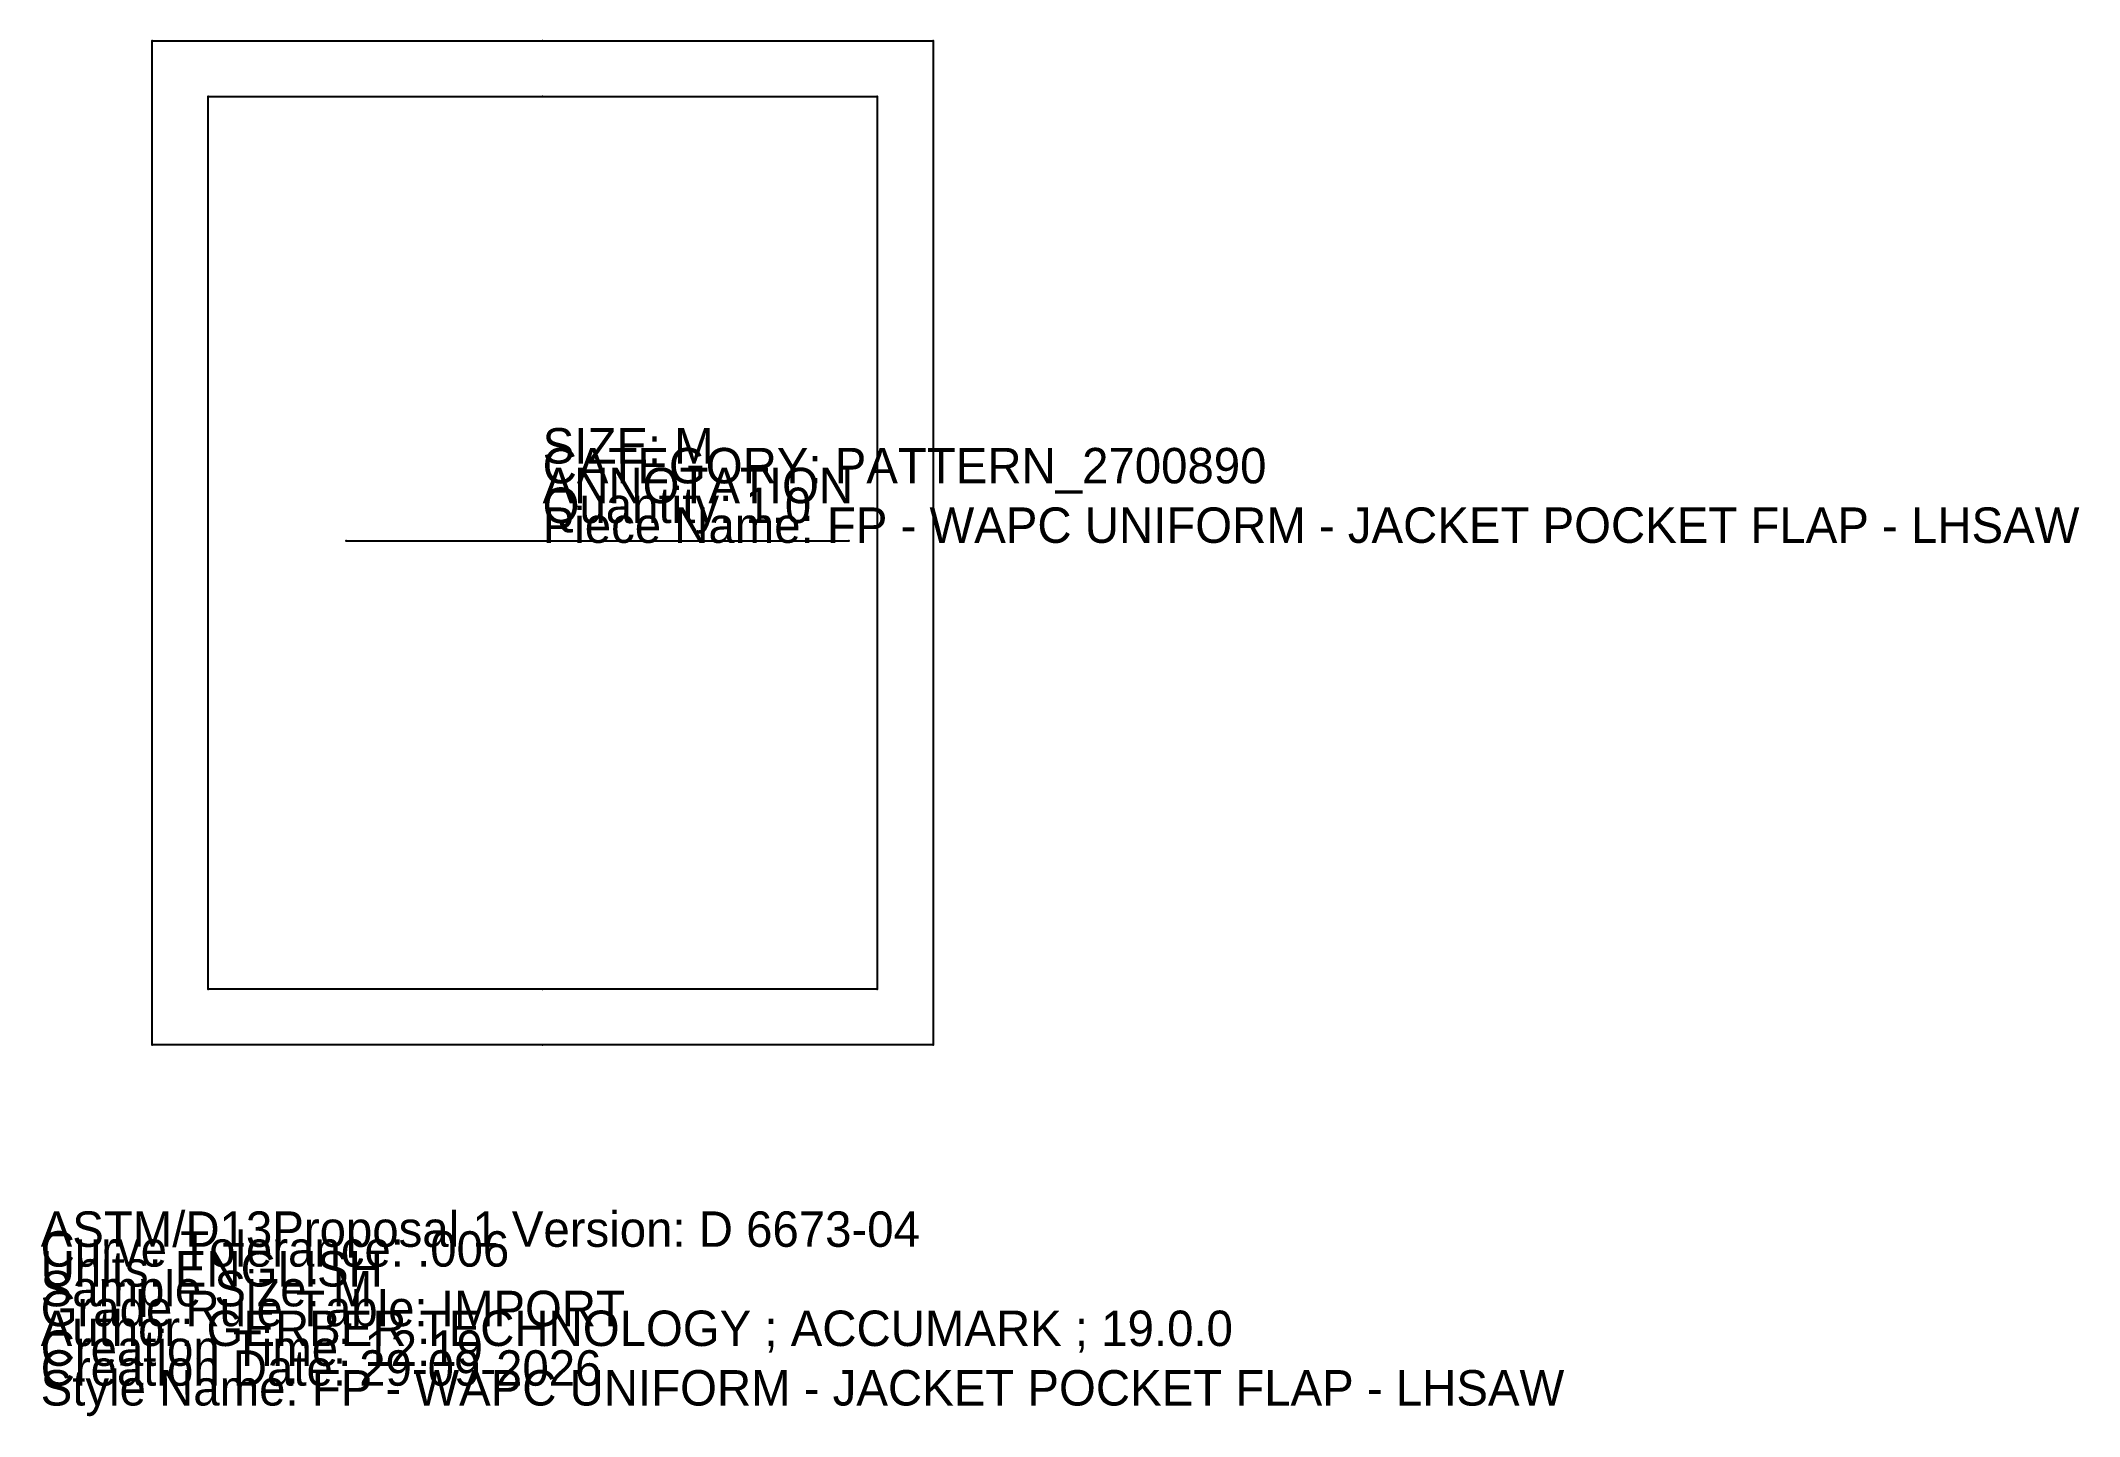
# Model space of a CAD drawing. Extents: x 0 to 14.4, y -0.1 to 9.6.
import ezdxf

# ---------------------------------------------------------------- set-up
doc = ezdxf.new("R2010")
doc.units = 0

# ---------------------------------------------------------------- blocks, each defined once
blk = doc.blocks.new('FP - WAPC UNIFORM - JACKET POCKET FLAP - LHSAW_M')
at = {"layer": '1'}
for points in [[(0.7875, 2.5447), (0.7875, 9.6313)], [(0.7875, 9.6313), (3.5434, 9.6313)], [(3.5434, 9.6313), (6.2993, 9.6313)], [(6.2993, 9.6313), (6.2993, 2.5447)], [(6.2993, 2.5447), (3.5434, 2.5447), (0.7875, 2.5447)]]:
    blk.add_lwpolyline(points, dxfattribs=at)
at = {"layer": '14'}
for points in [[(1.1812, 2.9384), (1.1812, 9.2376)], [(1.1812, 9.2376), (3.5434, 9.2376)], [(3.5434, 9.2376), (5.9056, 9.2376)], [(5.9056, 9.2376), (5.9056, 2.9384)], [(5.9056, 2.9384), (3.5434, 2.9384), (1.1812, 2.9384)]]:
    blk.add_lwpolyline(points, dxfattribs=at)
at = {"layer": '2'}
for p in [(0.7875, 9.6313), (0.7875, 9.6313), (3.5434, 9.6313), (3.5434, 9.6313), (6.2993, 9.6313), (6.2993, 9.6313), (1.1812, 9.2376), (1.1812, 9.2376), (3.5434, 9.2376), (3.5434, 9.2376), (5.9056, 9.2376), (5.9056, 9.2376), (2.1576, 6.1014), (5.705, 6.1014), (1.1812, 2.9384), (1.1812, 2.9384), (3.5434, 2.9384), (5.9056, 2.9384), (5.9056, 2.9384), (0.7875, 2.5447), (0.7875, 2.5447), (3.5434, 2.5447), (6.2993, 2.5447), (6.2993, 2.5447)]:
    blk.add_point(p, dxfattribs=at)
at = {"layer": '5'}
blk.add_line((2.1576, 6.1014), (5.705, 6.1014), dxfattribs=at)
at = {"layer": '7'}
blk.add_line((2.1576, 6.1014), (5.705, 6.1014), dxfattribs=at)
at = {"layer": '84'}
for points in [[(0.7875, 2.5447), (0.7875, 9.6313)], [(0.7875, 9.6313), (3.5434, 9.6313)], [(3.5434, 9.6313), (6.2993, 9.6313)], [(6.2993, 9.6313), (6.2993, 2.5447)], [(6.2993, 2.5447), (3.5434, 2.5447), (0.7875, 2.5447)]]:
    blk.add_lwpolyline(points, dxfattribs=at)
at = {"layer": '87'}
for points in [[(1.1812, 2.9384), (1.1812, 9.2376)], [(1.1812, 9.2376), (3.5434, 9.2376)], [(3.5434, 9.2376), (5.9056, 9.2376)], [(5.9056, 9.2376), (5.9056, 2.9384)], [(5.9056, 2.9384), (3.5434, 2.9384), (1.1812, 2.9384)]]:
    blk.add_lwpolyline(points, dxfattribs=at)
at = {"layer": '1'}
for s, p in [('SIZE: M', (3.5434, 6.648)), ('ANNOTATION', (3.5434, 6.368)), ('CATEGORY: PATTERN_2700890', (3.5434, 6.508)), ('Quantity: 1,0', (3.5434, 6.228)), ('Piece Name: FP - WAPC UNIFORM - JACKET POCKET FLAP - LHSAW', (3.5434, 6.088))]:
    blk.add_text(s, height=0.25, dxfattribs=at).set_placement(p)

msp = doc.modelspace()

# ---------------------------------------------------------------- block references
at = {"layer": '1'}
msp.add_blockref('FP - WAPC UNIFORM - JACKET POCKET FLAP - LHSAW_M', (0, 0), dxfattribs=at)

# ---------------------------------------------------------------- texts
for s, p in [('ASTM/D13Proposal 1 Version: D 6673-04', (0, 1.12)), ('Curve Tolerance: .006', (0, 0.98)), ('Units: ENGLISH', (0, 0.84)), ('Sample Size: M', (0, 0.7)), ('Grade Rule Table: IMPORT', (0, 0.56)), ('Author: GERBER TECHNOLOGY ; ACCUMARK ; 19.0.0', (0, 0.42)), ('Creation Time: 12:19', (0, 0.28)), ('Creation Date: 29-09-2026', (0, 0.14)), ('Style Name: FP - WAPC UNIFORM - JACKET POCKET FLAP - LHSAW', (0, 0))]:
    msp.add_text(s, height=0.25, dxfattribs=at).set_placement(p)

doc.saveas('drawing.dxf')
